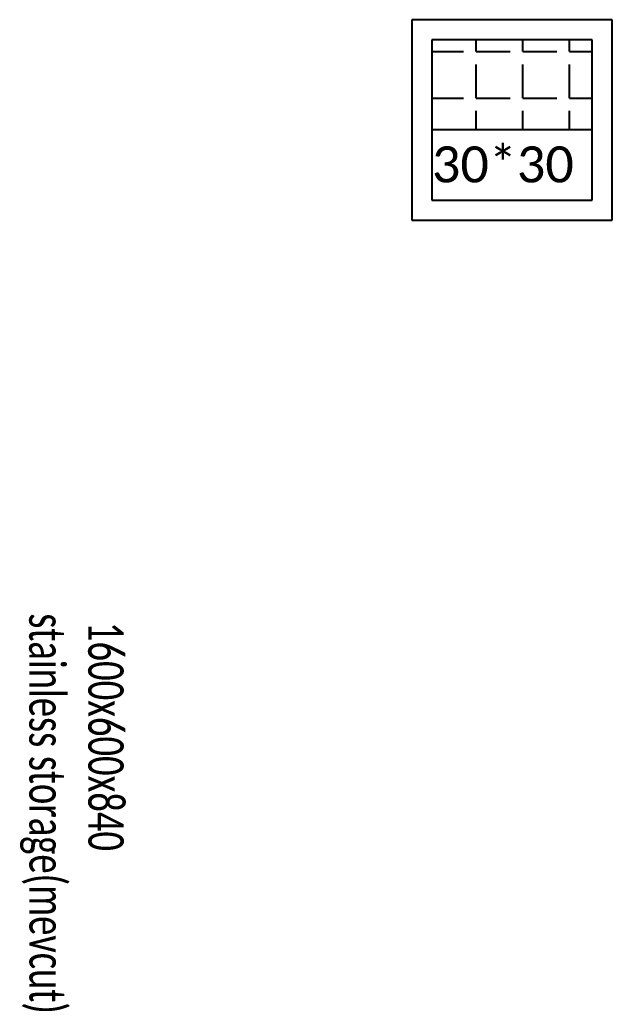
# Model space of a CAD drawing. Header units: millimetres. Extents: x -10496 to -5455, y -188 to 7293.
# Drawn here: x -6408.1 to -6319.4, y 3178 to 3326.5 of the extents above; entities that cross this region are included whole.
import ezdxf

# ---------------------------------------------------------------- set-up
doc = ezdxf.new("R2010")
doc.units = ezdxf.units.MM
doc.layers.add('GJC_yazı', color=11, linetype='Continuous')
doc.layers.add('Kıtc-028 Yer Izgarası', color=252, linetype='Continuous')
doc.styles.get("Standard").update_dxf_attribs({"font": 'calibri.ttf', "height": 15})
doc.styles.add('Ölçü50', font='calibri.ttf', dxfattribs={"width": 0.7})

# ---------------------------------------------------------------- blocks, each defined once
blk = doc.blocks.new('A$C1AAB3821')
at = {"layer": 'Kıtc-028 Yer Izgarası'}
for p, q in [((30, 30), (0, 30)), ((0, 30), (0, 0)), ((30, 0), (30, 30)), ((27, 27), (3, 27)), ((3, 27), (3, 3)), ((9.65, 25.24), (9.65, 27)), ((16.63, 25.24), (16.63, 27)), ((23.62, 25.24), (23.62, 27)), ((27, 3), (27, 27)), ((3, 25.24), (7.74, 25.24)), ((9.65, 25.24), (14.73, 25.24)), ((16.63, 25.24), (21.71, 25.24)), ((23.62, 25.24), (27, 25.24)), ((9.65, 18.25), (9.65, 23.33)), ((16.63, 18.25), (16.63, 23.33)), ((23.62, 18.25), (23.62, 23.33)), ((3, 18.25), (7.74, 18.25)), ((9.65, 18.25), (14.73, 18.25)), ((16.63, 18.25), (21.71, 18.25)), ((23.62, 18.25), (27, 18.25)), ((9.65, 13.5), (9.65, 16.35)), ((16.63, 13.5), (16.63, 16.35)), ((23.62, 13.5), (23.62, 16.35)), ((27, 13.5), (3, 13.5)), ((3, 13.5), (3, 3)), ((27, 3), (27, 13.5)), ((3, 3), (27, 3)), ((3, 3), (27, 3)), ((0, 0), (30, 0))]:
    blk.add_line(p, q, dxfattribs=at)
blk.add_text('30*30', height=5.4, dxfattribs=at).set_placement((3, 5.64))

msp = doc.modelspace()

# ---------------------------------------------------------------- block references
at = {"layer": 'Kıtc-028 Yer Izgarası'}
msp.add_blockref('A$C1AAB3821', (-6349.37, 3296.52), dxfattribs=at)

# ---------------------------------------------------------------- texts
at = {"layer": 'GJC_yazı', "lineweight": 0, "insert": (-6392.56, 3237.61), "char_height": 5.3, "attachment_point": 1, "rotation": 270.0406, "style": 'Ölçü50'}
msp.add_mtext_dynamic_manual_height_columns(' {\\fCalibri|b0|i0|c162|p34;1600x600x840}\\P{\\fCalibri|b0|i0|c162|p34;stainless storage\\C2;(mevcut)}', width=85.5472, gutter_width=22.5, heights=[55.64], dxfattribs=at)

doc.saveas('drawing.dxf')
